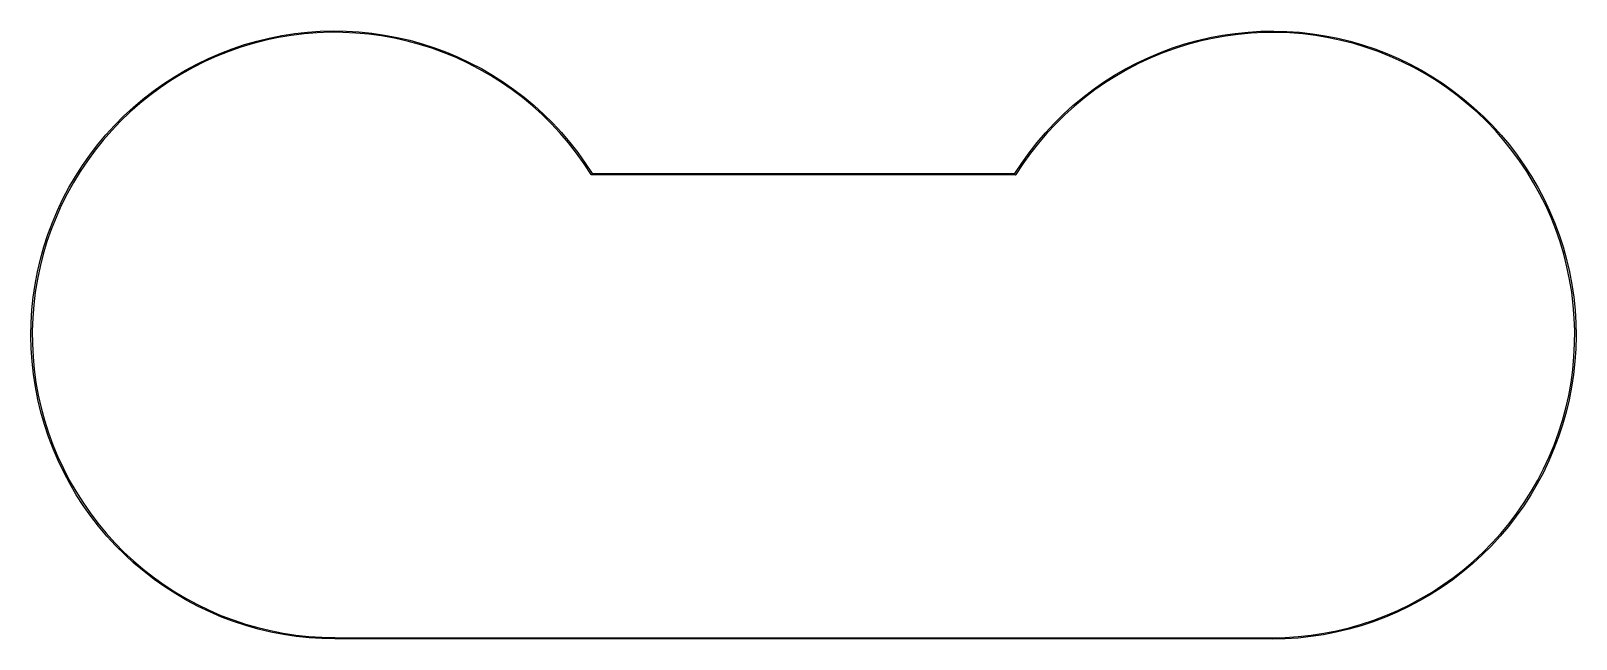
# Model space of a CAD drawing. Extents: x -1.1 to 3.23, y -1.77 to -0.07.
import ezdxf

# ---------------------------------------------------------------- set-up
doc = ezdxf.new("R2010")
doc.units = 0
doc.header["$MEASUREMENT"] = 0
doc.layers.add('BLACK', color=7, linetype='CONTINUOUS')

msp = doc.modelspace()

# ---------------------------------------------------------------- linework, layer by layer
at = {"layer": 'BLACK', "linetype": 'CONTINUOUS'}
for p, q in [((-0.4318, -0.09), (-0.3964, -0.083)), ((-0.3701, -0.0826), (-0.4059, -0.0885)), ((-0.3964, -0.083), (-0.3607, -0.0775)), ((-0.3341, -0.0781), (-0.3701, -0.0826)), ((-0.3607, -0.0775), (-0.3248, -0.0735)), ((-0.2979, -0.0752), (-0.3341, -0.0781)), ((-0.3248, -0.0735), (-0.2888, -0.071)), ((-0.2616, -0.0739), (-0.2979, -0.0752)), ((-0.2888, -0.071), (-0.2527, -0.07)), ((-0.2252, -0.0741), (-0.2616, -0.0739)), ((-0.2527, -0.07), (-0.2166, -0.0706)), ((-0.189, -0.0759), (-0.2252, -0.0741)), ((-0.2166, -0.0706), (-0.1805, -0.0727)), ((-0.1528, -0.0792), (-0.189, -0.0759)), ((-0.1805, -0.0727), (-0.1446, -0.0764)), ((-0.1168, -0.084), (-0.1528, -0.0792)), ((-0.1446, -0.0764), (-0.1089, -0.0815)), ((-0.081, -0.0905), (-0.1168, -0.084)), ((-0.1089, -0.0815), (-0.0734, -0.0882)), ((2.2059, -0.0887), (2.2414, -0.082)), ((2.2493, -0.0845), (2.2135, -0.0909)), ((2.2414, -0.082), (2.2771, -0.0769)), ((2.2853, -0.0797), (2.2493, -0.0845)), ((2.2771, -0.0769), (2.313, -0.0732)), ((2.3215, -0.0764), (2.2853, -0.0797)), ((2.313, -0.0732), (2.3491, -0.0711)), ((2.3577, -0.0746), (2.3215, -0.0764)), ((2.3491, -0.0711), (2.3852, -0.0705)), ((2.3941, -0.0744), (2.3577, -0.0746)), ((2.3852, -0.0705), (2.4213, -0.0715)), ((2.4303, -0.0757), (2.3941, -0.0744)), ((2.4213, -0.0715), (2.4573, -0.074)), ((2.4665, -0.0786), (2.4303, -0.0757)), ((2.4573, -0.074), (2.4932, -0.078)), ((2.5026, -0.0831), (2.4665, -0.0786)), ((2.4932, -0.078), (2.5289, -0.0835)), ((2.5384, -0.089), (2.5026, -0.0831)), ((2.5289, -0.0835), (2.5643, -0.0905)), ((-0.5457, -0.1276), (-0.5794, -0.141)), ((-0.5696, -0.1329), (-0.5358, -0.12)), ((-0.5114, -0.1156), (-0.5457, -0.1276)), ((-0.5358, -0.12), (-0.5016, -0.1085)), ((-0.4767, -0.1051), (-0.5114, -0.1156)), ((-0.5016, -0.1085), (-0.4669, -0.0985)), ((-0.4415, -0.096), (-0.4767, -0.1051)), ((-0.4669, -0.0985), (-0.4318, -0.09)), ((-0.4059, -0.0885), (-0.4415, -0.096)), ((-0.0456, -0.0984), (-0.081, -0.0905)), ((-0.0734, -0.0882), (-0.0382, -0.0964)), ((-0.0105, -0.1078), (-0.0456, -0.0984)), ((-0.0382, -0.0964), (-0.0034, -0.106)), ((0.0241, -0.1187), (-0.0105, -0.1078)), ((-0.0034, -0.106), (0.031, -0.1171)), ((0.0583, -0.1311), (0.0241, -0.1187)), ((0.031, -0.1171), (0.0648, -0.1297)), ((0.0648, -0.1297), (0.0981, -0.1437)), ((2.0677, -0.1302), (2.1015, -0.1176)), ((2.1084, -0.1192), (2.0742, -0.1316)), ((2.1015, -0.1176), (2.1359, -0.1065)), ((2.143, -0.1083), (2.1084, -0.1192)), ((2.1359, -0.1065), (2.1707, -0.0969)), ((2.1781, -0.0989), (2.143, -0.1083)), ((2.1707, -0.0969), (2.2059, -0.0887)), ((2.2135, -0.0909), (2.1781, -0.0989)), ((2.574, -0.0965), (2.5384, -0.089)), ((2.5643, -0.0905), (2.5994, -0.099)), ((2.6092, -0.1056), (2.574, -0.0965)), ((2.5994, -0.099), (2.6341, -0.109)), ((2.6439, -0.1161), (2.6092, -0.1056)), ((2.6341, -0.109), (2.6683, -0.1205)), ((2.6782, -0.1281), (2.6439, -0.1161)), ((2.6683, -0.1205), (2.702, -0.1334)), ((2.7119, -0.1415), (2.6782, -0.1281)), ((-0.645, -0.1722), (-0.6768, -0.1899)), ((-0.667, -0.18), (-0.6352, -0.1629)), ((-0.6126, -0.1559), (-0.645, -0.1722)), ((-0.6352, -0.1629), (-0.6027, -0.1472)), ((-0.5794, -0.141), (-0.6126, -0.1559)), ((-0.6027, -0.1472), (-0.5696, -0.1329)), ((0.0918, -0.145), (0.0583, -0.1311)), ((0.1248, -0.1603), (0.0918, -0.145)), ((0.0981, -0.1437), (0.1308, -0.1591)), ((0.1571, -0.177), (0.1248, -0.1603)), ((0.1308, -0.1591), (0.1628, -0.1758)), ((1.9697, -0.1763), (2.0017, -0.1596)), ((2.0077, -0.1608), (1.9754, -0.1775)), ((2.0017, -0.1596), (2.0344, -0.1442)), ((2.0406, -0.1455), (2.0077, -0.1608)), ((2.0344, -0.1442), (2.0677, -0.1302)), ((2.0742, -0.1316), (2.0406, -0.1455)), ((2.702, -0.1334), (2.7352, -0.1477)), ((2.7451, -0.1564), (2.7119, -0.1415)), ((2.7352, -0.1477), (2.7677, -0.1634)), ((2.7775, -0.1727), (2.7451, -0.1564)), ((2.7677, -0.1634), (2.7995, -0.1805)), ((2.8093, -0.1904), (2.7775, -0.1727)), ((-0.7077, -0.2089), (-0.7378, -0.2292)), ((-0.7284, -0.2181), (-0.6981, -0.1984)), ((-0.6768, -0.1899), (-0.7077, -0.2089)), ((-0.6981, -0.1984), (-0.667, -0.18)), ((0.1886, -0.195), (0.1571, -0.177)), ((0.1628, -0.1758), (0.194, -0.1939)), ((0.2193, -0.2144), (0.1886, -0.195)), ((0.194, -0.1939), (0.2245, -0.2133)), ((0.2492, -0.235), (0.2193, -0.2144)), ((0.2245, -0.2133), (0.2541, -0.234)), ((1.8784, -0.2345), (1.908, -0.2138)), ((1.9132, -0.2149), (1.8833, -0.2355)), ((1.908, -0.2138), (1.9385, -0.1944)), ((1.9439, -0.1955), (1.9132, -0.2149)), ((1.9385, -0.1944), (1.9697, -0.1763)), ((1.9754, -0.1775), (1.9439, -0.1955)), ((2.7995, -0.1805), (2.8306, -0.1989)), ((2.8402, -0.2094), (2.8093, -0.1904)), ((2.8306, -0.1989), (2.8609, -0.2186)), ((2.8703, -0.2297), (2.8402, -0.2094)), ((-0.767, -0.2508), (-0.7953, -0.2736)), ((-0.7863, -0.2613), (-0.7578, -0.2391)), ((-0.7378, -0.2292), (-0.767, -0.2508)), ((-0.7578, -0.2391), (-0.7284, -0.2181)), ((0.2781, -0.257), (0.2492, -0.235)), ((0.2541, -0.234), (0.2828, -0.2559)), ((0.3061, -0.2801), (0.2781, -0.257)), ((0.2828, -0.2559), (0.3105, -0.279)), ((1.822, -0.2795), (1.8497, -0.2564)), ((1.8544, -0.2575), (1.8264, -0.2806)), ((1.8497, -0.2564), (1.8784, -0.2345)), ((1.8833, -0.2355), (1.8544, -0.2575)), ((2.8609, -0.2186), (2.8903, -0.2396)), ((2.8995, -0.2513), (2.8703, -0.2297)), ((2.8903, -0.2396), (2.9187, -0.2618)), ((2.9278, -0.2741), (2.8995, -0.2513)), ((-0.8226, -0.2976), (-0.8488, -0.3228)), ((-0.8403, -0.3092), (-0.8138, -0.2847)), ((-0.7953, -0.2736), (-0.8226, -0.2976)), ((-0.8138, -0.2847), (-0.7863, -0.2613)), ((0.3331, -0.3044), (0.3061, -0.2801)), ((0.3105, -0.279), (0.3373, -0.3033)), ((0.3373, -0.3033), (0.363, -0.3286)), ((1.7952, -0.3038), (1.822, -0.2795)), ((1.8264, -0.2806), (1.7994, -0.3049)), ((2.9187, -0.2618), (2.9463, -0.2852)), ((2.955, -0.2981), (2.9278, -0.2741)), ((2.9463, -0.2852), (2.9728, -0.3097)), ((2.9813, -0.3233), (2.955, -0.2981)), ((-0.89, -0.3615), (-0.8657, -0.3348)), ((-0.8488, -0.3228), (-0.8739, -0.349)), ((-0.8657, -0.3348), (-0.8403, -0.3092)), ((0.359, -0.3299), (0.3331, -0.3044)), ((0.3838, -0.3565), (0.359, -0.3299)), ((0.363, -0.3286), (0.3876, -0.3551)), ((1.7449, -0.3556), (1.7695, -0.3291)), ((1.7735, -0.3304), (1.7487, -0.357)), ((1.7695, -0.3291), (1.7952, -0.3038)), ((1.7994, -0.3049), (1.7735, -0.3304)), ((2.9728, -0.3097), (2.9982, -0.3353)), ((3.0064, -0.3495), (2.9813, -0.3233)), ((2.9982, -0.3353), (3.0225, -0.362)), ((-0.9352, -0.4178), (-0.9132, -0.3892)), ((-0.8978, -0.3763), (-0.9206, -0.4046)), ((-0.9132, -0.3892), (-0.89, -0.3615)), ((-0.8739, -0.349), (-0.8978, -0.3763)), ((0.4074, -0.384), (0.3838, -0.3565)), ((0.3876, -0.3551), (0.411, -0.3825)), ((0.4298, -0.4126), (0.4074, -0.384)), ((0.411, -0.3825), (0.4333, -0.4109)), ((1.6992, -0.4114), (1.7215, -0.383)), ((1.7251, -0.3845), (1.7026, -0.4131)), ((1.7215, -0.383), (1.7449, -0.3556)), ((1.7487, -0.357), (1.7251, -0.3845)), ((3.0303, -0.3768), (3.0064, -0.3495)), ((3.0225, -0.362), (3.0457, -0.3897)), ((3.0531, -0.4051), (3.0303, -0.3768)), ((3.0457, -0.3897), (3.0677, -0.4183)), ((-0.9559, -0.4474), (-0.9352, -0.4178)), ((-0.9206, -0.4046), (-0.9421, -0.4339)), ((0.451, -0.4421), (0.4298, -0.4126)), ((0.4333, -0.4109), (0.4543, -0.4403)), ((1.6782, -0.4408), (1.6992, -0.4114)), ((1.7026, -0.4131), (1.6814, -0.4426)), ((3.0746, -0.4344), (3.0531, -0.4051)), ((3.0677, -0.4183), (3.0884, -0.4479)), ((-0.9624, -0.464), (-0.9813, -0.495)), ((-0.9754, -0.4778), (-0.9559, -0.4474)), ((-0.9421, -0.4339), (-0.9624, -0.464)), ((0.4707, -0.4721), (0.451, -0.4421)), ((0.4543, -0.4403), (0.4735, -0.4696)), ((0.4708, -0.4726), (0.4707, -0.4721)), ((0.471, -0.4727), (0.4708, -0.4726)), ((0.471, -0.4729), (0.471, -0.4727)), ((0.4716, -0.4731), (0.471, -0.4729)), ((0.472, -0.4735), (0.4716, -0.4731)), ((0.4722, -0.4734), (0.472, -0.4735)), ((0.4724, -0.4735), (0.4722, -0.4734)), ((1.66, -0.474), (0.4724, -0.4735)), ((0.4735, -0.4696), (1.659, -0.4701)), ((1.659, -0.4701), (1.6782, -0.4408)), ((1.6603, -0.4739), (1.66, -0.474)), ((1.6605, -0.474), (1.6603, -0.4739)), ((1.6609, -0.4736), (1.6605, -0.474)), ((1.6614, -0.4734), (1.6609, -0.4736)), ((1.6615, -0.4732), (1.6614, -0.4734)), ((1.6617, -0.4731), (1.6615, -0.4732)), ((1.6618, -0.4726), (1.6617, -0.4731)), ((1.6814, -0.4426), (1.6618, -0.4726)), ((3.0949, -0.4645), (3.0746, -0.4344)), ((3.0884, -0.4479), (3.1079, -0.4783)), ((3.1138, -0.4955), (3.0949, -0.4645)), ((-1.0104, -0.541), (-0.9936, -0.509)), ((-0.9813, -0.495), (-0.9989, -0.5268)), ((-0.9936, -0.509), (-0.9754, -0.4778)), ((3.1079, -0.4783), (3.1261, -0.5095)), ((3.1314, -0.5273), (3.1138, -0.4955)), ((3.1261, -0.5095), (3.1429, -0.5415)), ((-1.0152, -0.5593), (-1.03, -0.5925)), ((-1.0259, -0.5736), (-1.0104, -0.541)), ((-0.9989, -0.5268), (-1.0152, -0.5593)), ((3.1477, -0.5598), (3.1314, -0.5273)), ((3.1429, -0.5415), (3.1584, -0.5741)), ((3.1625, -0.593), (3.1477, -0.5598)), ((-1.03, -0.5925), (-1.0434, -0.6262)), ((-1.0399, -0.6068), (-1.0259, -0.5736)), ((3.1584, -0.5741), (3.1724, -0.6073)), ((3.1759, -0.6267), (3.1625, -0.593)), ((-1.0638, -0.675), (-1.0526, -0.6407)), ((-1.0434, -0.6262), (-1.0553, -0.6605)), ((-1.0526, -0.6407), (-1.0399, -0.6068)), ((3.1724, -0.6073), (3.1851, -0.6412)), ((3.1878, -0.661), (3.1759, -0.6267)), ((3.1851, -0.6412), (3.1963, -0.6755)), ((-1.0735, -0.7098), (-1.0638, -0.675)), ((-1.0553, -0.6605), (-1.0658, -0.6953)), ((3.1983, -0.6958), (3.1878, -0.661)), ((3.1963, -0.6755), (3.206, -0.7103)), ((-1.0747, -0.7305), (-1.0822, -0.7661)), ((-1.0818, -0.7449), (-1.0735, -0.7098)), ((-1.0658, -0.6953), (-1.0747, -0.7305)), ((3.2072, -0.731), (3.1983, -0.6958)), ((3.206, -0.7103), (3.2143, -0.7454)), ((3.2147, -0.7666), (3.2072, -0.731)), ((-1.0885, -0.7804), (-1.0818, -0.7449)), ((-1.0822, -0.7661), (-1.0881, -0.8019)), ((3.2143, -0.7454), (3.221, -0.7809)), ((3.2206, -0.8024), (3.2147, -0.7666)), ((-1.0975, -0.852), (-1.0938, -0.8161)), ((-1.0938, -0.8161), (-1.0885, -0.7804)), ((-1.0881, -0.8019), (-1.0925, -0.838)), ((3.225, -0.8385), (3.2206, -0.8024)), ((3.221, -0.7809), (3.2263, -0.8166)), ((3.2263, -0.8166), (3.23, -0.8525)), ((-1.0997, -0.8881), (-1.0975, -0.852)), ((-1.0925, -0.838), (-1.0953, -0.8742)), ((3.2278, -0.8747), (3.225, -0.8385)), ((3.23, -0.8525), (3.2322, -0.8886)), ((-1.1004, -0.9242), (-1.0997, -0.8881)), ((-1.0953, -0.8742), (-1.0966, -0.9105)), ((3.229, -0.911), (3.2278, -0.8747)), ((3.2322, -0.8886), (3.2329, -0.9247)), ((-1.0995, -0.9603), (-1.1004, -0.9242)), ((-1.0966, -0.9105), (-1.0963, -0.9468)), ((-1.0963, -0.9468), (-1.0944, -0.9831)), ((3.2269, -0.9836), (3.2288, -0.9473)), ((3.2288, -0.9473), (3.229, -0.911)), ((3.2329, -0.9247), (3.232, -0.9608)), ((-1.0971, -0.9963), (-1.0995, -0.9603)), ((-1.0932, -1.0322), (-1.0971, -0.9963)), ((-1.0944, -0.9831), (-1.0911, -1.0192)), ((3.2235, -1.0197), (3.2269, -0.9836)), ((3.232, -0.9608), (3.2296, -0.9968)), ((-1.0878, -1.0679), (-1.0932, -1.0322)), ((-1.0911, -1.0192), (-1.0861, -1.0552)), ((3.2186, -1.0557), (3.2235, -1.0197)), ((3.2257, -1.0327), (3.2203, -1.0684)), ((3.2296, -0.9968), (3.2257, -1.0327)), ((-1.0809, -1.1034), (-1.0878, -1.0679)), ((-1.0861, -1.0552), (-1.0796, -1.091)), ((3.2121, -1.0915), (3.2186, -1.0557)), ((3.2203, -1.0684), (3.2134, -1.1039)), ((-1.0724, -1.1385), (-1.0809, -1.1034)), ((-1.0796, -1.091), (-1.0717, -1.1264)), ((-1.0717, -1.1264), (-1.0622, -1.1614)), ((3.2041, -1.1269), (3.2121, -1.0915)), ((3.2134, -1.1039), (3.2049, -1.139)), ((-1.0625, -1.1732), (-1.0724, -1.1385)), ((-1.0622, -1.1614), (-1.0512, -1.1961)), ((3.1837, -1.1966), (3.1946, -1.1619)), ((3.1946, -1.1619), (3.2041, -1.1269)), ((3.2049, -1.139), (3.195, -1.1737)), ((-1.0512, -1.2075), (-1.0625, -1.1732)), ((-1.0512, -1.1961), (-1.0387, -1.2302)), ((-1.0383, -1.2412), (-1.0512, -1.2075)), ((3.1836, -1.208), (3.1708, -1.2417)), ((3.1712, -1.2307), (3.1837, -1.1966)), ((3.195, -1.1737), (3.1836, -1.208)), ((-1.0387, -1.2302), (-1.0248, -1.2637)), ((-1.0241, -1.2744), (-1.0383, -1.2412)), ((3.1708, -1.2417), (3.1566, -1.2749)), ((3.1573, -1.2642), (3.1712, -1.2307)), ((-1.0248, -1.2637), (-1.0094, -1.2967)), ((-1.0085, -1.307), (-1.0241, -1.2744)), ((-1.0094, -1.2967), (-0.9927, -1.3289)), ((3.1252, -1.3294), (3.1419, -1.2972)), ((3.1566, -1.2749), (3.141, -1.3075)), ((3.1419, -1.2972), (3.1573, -1.2642)), ((-0.9915, -1.3388), (-1.0085, -1.307)), ((-0.9927, -1.3289), (-0.9746, -1.3604)), ((-0.9731, -1.3699), (-0.9915, -1.3388)), ((3.124, -1.3393), (3.1056, -1.3704)), ((3.1071, -1.3609), (3.1252, -1.3294)), ((3.141, -1.3075), (3.124, -1.3393)), ((-0.9746, -1.3604), (-0.9552, -1.3911)), ((-0.9535, -1.4002), (-0.9731, -1.3699)), ((3.1056, -1.3704), (3.086, -1.4007)), ((3.0877, -1.3916), (3.1071, -1.3609)), ((-0.9552, -1.3911), (-0.9344, -1.4209)), ((-0.9326, -1.4297), (-0.9535, -1.4002)), ((-0.9344, -1.4209), (-0.9125, -1.4498)), ((-0.9105, -1.4582), (-0.9326, -1.4297)), ((3.0449, -1.4503), (3.0669, -1.4214)), ((3.086, -1.4007), (3.0651, -1.4302)), ((3.0669, -1.4214), (3.0877, -1.3916)), ((-0.9125, -1.4498), (-0.8893, -1.4777)), ((-0.8872, -1.4858), (-0.9105, -1.4582)), ((3.043, -1.4587), (3.0197, -1.4863)), ((3.0217, -1.4783), (3.0449, -1.4503)), ((3.0651, -1.4302), (3.043, -1.4587)), ((-0.8893, -1.4777), (-0.8649, -1.5047)), ((-0.8627, -1.5124), (-0.8872, -1.4858)), ((-0.8649, -1.5047), (-0.8394, -1.5305)), ((-0.8371, -1.5379), (-0.8627, -1.5124)), ((2.9952, -1.5129), (2.9696, -1.5384)), ((2.9718, -1.531), (2.9974, -1.5052)), ((3.0197, -1.4863), (2.9952, -1.5129)), ((2.9974, -1.5052), (3.0217, -1.4783)), ((-0.8394, -1.5305), (-0.8128, -1.5553)), ((-0.8105, -1.5623), (-0.8371, -1.5379)), ((-0.8128, -1.5553), (-0.7851, -1.5789)), ((2.9176, -1.5794), (2.9453, -1.5558)), ((2.9696, -1.5384), (2.943, -1.5628)), ((2.9453, -1.5558), (2.9718, -1.531)), ((-0.7829, -1.5855), (-0.8105, -1.5623)), ((-0.7851, -1.5789), (-0.7565, -1.6012)), ((-0.7543, -1.6076), (-0.7829, -1.5855)), ((-0.7565, -1.6012), (-0.727, -1.6224)), ((2.8595, -1.6229), (2.889, -1.6017)), ((2.9154, -1.586), (2.8868, -1.6081)), ((2.889, -1.6017), (2.9176, -1.5794)), ((2.943, -1.5628), (2.9154, -1.586)), ((-0.7248, -1.6284), (-0.7543, -1.6076)), ((-0.727, -1.6224), (-0.6966, -1.6422)), ((-0.6944, -1.6479), (-0.7248, -1.6284)), ((-0.6966, -1.6422), (-0.6653, -1.6607)), ((2.7978, -1.6612), (2.8291, -1.6427)), ((2.8573, -1.6289), (2.8269, -1.6484)), ((2.8291, -1.6427), (2.8595, -1.6229)), ((2.8868, -1.6081), (2.8573, -1.6289)), ((-0.6633, -1.6662), (-0.6944, -1.6479)), ((-0.6653, -1.6607), (-0.6333, -1.6779)), ((-0.6314, -1.6831), (-0.6633, -1.6662)), ((-0.6333, -1.6779), (-0.6006, -1.6937)), ((-0.5988, -1.6986), (-0.6314, -1.6831)), ((2.7639, -1.6836), (2.7313, -1.6991)), ((2.7331, -1.6942), (2.7658, -1.6784)), ((2.7958, -1.6667), (2.7639, -1.6836)), ((2.7658, -1.6784), (2.7978, -1.6612)), ((2.8269, -1.6484), (2.7958, -1.6667)), ((-0.6006, -1.6937), (-0.5673, -1.7081)), ((-0.5656, -1.7128), (-0.5988, -1.6986)), ((-0.5673, -1.7081), (-0.5333, -1.721)), ((-0.5318, -1.7255), (-0.5656, -1.7128)), ((-0.5333, -1.721), (-0.4988, -1.7325)), ((-0.4975, -1.7368), (-0.5318, -1.7255)), ((-0.4988, -1.7325), (-0.4639, -1.7424)), ((2.5964, -1.7429), (2.6313, -1.733)), ((2.6642, -1.726), (2.6299, -1.7373)), ((2.6313, -1.733), (2.6658, -1.7215)), ((2.698, -1.7133), (2.6642, -1.726)), ((2.6658, -1.7215), (2.6997, -1.7086)), ((2.7313, -1.6991), (2.698, -1.7133)), ((2.6997, -1.7086), (2.7331, -1.6942)), ((-0.4627, -1.7466), (-0.4975, -1.7368)), ((-0.4639, -1.7424), (-0.4286, -1.7509)), ((-0.4276, -1.755), (-0.4627, -1.7466)), ((-0.4286, -1.7509), (-0.3929, -1.7579)), ((-0.3921, -1.7618), (-0.4276, -1.755)), ((-0.3929, -1.7579), (-0.357, -1.7633)), ((-0.3564, -1.7671), (-0.3921, -1.7618)), ((-0.357, -1.7633), (-0.3209, -1.7672)), ((-0.3205, -1.771), (-0.3564, -1.7671)), ((-0.3209, -1.7672), (-0.2847, -1.7695)), ((-0.2845, -1.7732), (-0.3205, -1.771)), ((-0.2847, -1.7695), (-0.2488, -1.7703)), ((-0.2484, -1.774), (-0.2845, -1.7732)), ((-0.2488, -1.7703), (-0.2484, -1.7701)), ((-0.2484, -1.7701), (-0.2484, -1.7701)), ((-0.2484, -1.7701), (-0.2484, -1.7701)), ((-0.2484, -1.7701), (2.3808, -1.7706)), ((2.3808, -1.7745), (-0.2484, -1.774)), ((-0.2484, -1.774), (-0.2484, -1.774)), ((2.3808, -1.7706), (2.3813, -1.7708)), ((2.4169, -1.7737), (2.3808, -1.7745)), ((2.3808, -1.7745), (2.3808, -1.7745)), ((2.3808, -1.7745), (2.3808, -1.7745)), ((2.3808, -1.7745), (2.3808, -1.7745)), ((2.3813, -1.7708), (2.4172, -1.77)), ((2.453, -1.7715), (2.4169, -1.7737)), ((2.4172, -1.77), (2.4534, -1.7677)), ((2.4889, -1.7676), (2.453, -1.7715)), ((2.4534, -1.7677), (2.4895, -1.7638)), ((2.5246, -1.7623), (2.4889, -1.7676)), ((2.4895, -1.7638), (2.5254, -1.7584)), ((2.5601, -1.7555), (2.5246, -1.7623)), ((2.5254, -1.7584), (2.5611, -1.7514)), ((2.5952, -1.7471), (2.5601, -1.7555)), ((2.5611, -1.7514), (2.5964, -1.7429)), ((2.6299, -1.7373), (2.5952, -1.7471))]:
    msp.add_line(p, q, dxfattribs=at)

doc.saveas('drawing.dxf')
